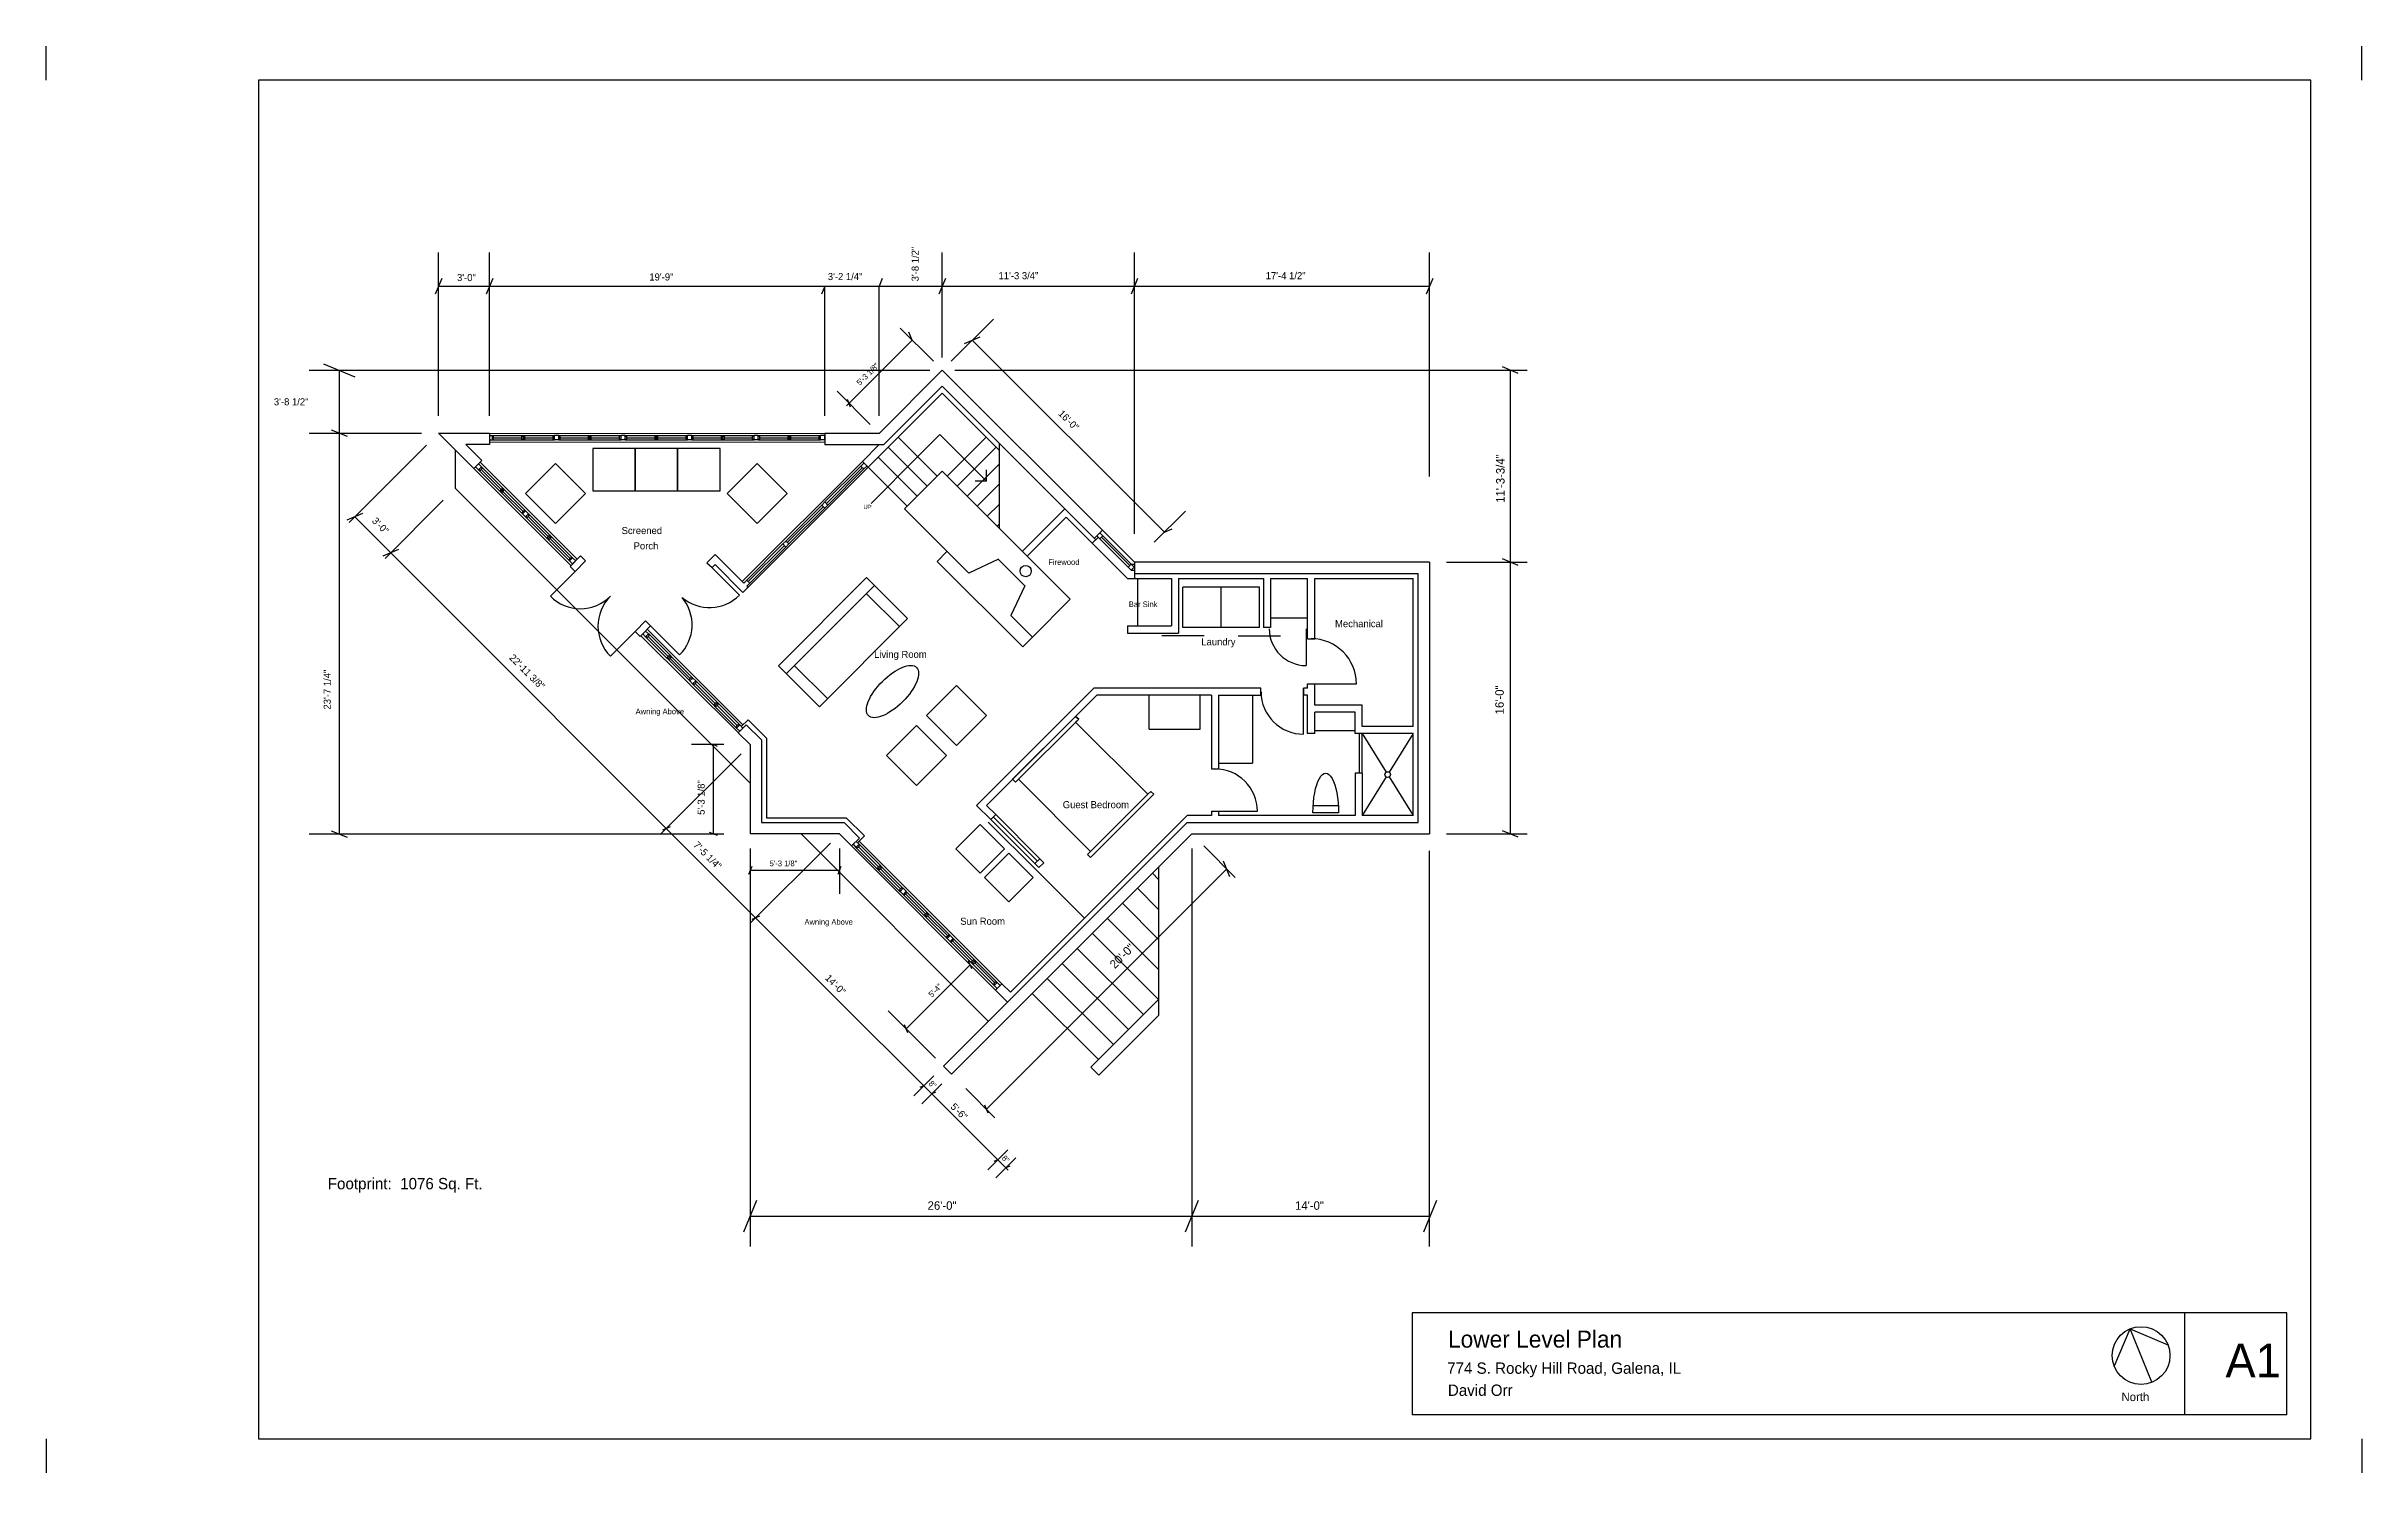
# Model space of a CAD drawing. Header units: inches. Extents: x -9330 to -3694, y -1744 to 4421.
# Drawn here: x -5673 to -4037, y -1744 to -736 of the extents above; entities that cross this region are included whole.
import ezdxf

# ---------------------------------------------------------------- set-up
doc = ezdxf.new("R2010")
doc.units = ezdxf.units.IN
doc.header["$LTSCALE"] = 64
doc.header["$MEASUREMENT"] = 0
doc.linetypes.add('ACAD_ISO02W100', pattern=[15, 12, -3])
doc.layers.get('0').update_dxf_attribs({"color": 253})
for name, color, linetype in [('A-Elev-North', 7, 'Continuous'), ('A-Elev-South', 7, 'Continuous'), ('A-fixtures', 140, 'Continuous'), ('A-furniture', 33, 'Continuous'), ('A-glazing', 252, 'Continuous'), ('A-millwork', 252, 'Continuous'), ('A-soffit', 251, 'ACAD_ISO02W100'), ('A-stairs', 252, 'Continuous'), ('A-text', 254, 'Continuous'), ('A-walls', 7, 'Continuous'), ('border', 7, 'Continuous'), ('construction', 172, 'Continuous'), ('dimensions', 252, 'Continuous')]:
    doc.layers.add(name, color=color, linetype=linetype)

msp = doc.modelspace()

# ---------------------------------------------------------------- linework, layer by layer
for p, q in [((-4089.6, -1631.4), (-4707.4, -1631.4)), ((-4707.4, -1631.4), (-4707.4, -1703.4)), ((-4161.6, -1703.4), (-4161.6, -1631.4)), ((-4089.6, -1703.4), (-4089.6, -1631.4)), ((-4089.6, -1703.4), (-4707.4, -1703.4))]:
    msp.add_line(p, q)
at = {"layer": 'A-Elev-North', "color": 7}
for p, q in [((-5359.5, -1011.5, -0.1), (-5357.5, -1011.5, -0.1)), ((-5310.5, -1011.4, 6050), (-5313.5, -1011.4, 6050)), ((-5263.5, -1011.4, 6050), (-5266.5, -1011.4, 6050)), ((-5216.5, -1011.4, 6050), (-5219.5, -1011.4, 6050)), ((-5169.5, -1011.4, 6050), (-5172.5, -1011.4, 6050)), ((-5122.5, -1011.4, 6050), (-5125.5, -1011.4, 6050)), ((-5359.5, -1014.6, 0), (-5357.5, -1014.6, 0)), ((-5310.5, -1014.5, 6050), (-5313.5, -1014.5, 6050)), ((-5263.5, -1014.5, 6050), (-5266.5, -1014.5, 6050)), ((-5216.5, -1014.5, 6050), (-5219.5, -1014.5, 6050)), ((-5169.5, -1014.5, 6050), (-5172.5, -1014.5, 6050)), ((-5122.5, -1014.5, 6050), (-5125.5, -1014.5, 6050)), ((-5334, -1069, -4122.9), (-5336.1, -1066.8, -4122.9)), ((-5331.8, -1066.8, -4122.9), (-5333.9, -1064.7, -4122.9)), ((-5302.8, -1100.1, -4122.9), (-5300.7, -1102.2, -4122.9)), ((-5302.5, -1103.9, -4122.9), (-5298.9, -1107.5, -4122.9)), ((-5300.7, -1097.9, -4122.9), (-5298.5, -1100, -4122.9)), ((-5295.1, -1096.5, -4122.9), (-5291.5, -1100.1, -4122.9)), ((-5245.6, -1146, -4122.9), (-5249.1, -1142.5, -4122.9)), ((-5253, -1153.4, -4122.9), (-5256.5, -1149.9, -4122.9)), ((-5249.1, -1153.8, -4122.9), (-5251.2, -1151.7, -4122.9)), ((-5247, -1151.7, -8245.8), (-5249.1, -1149.6, -8245.8)), ((-5218, -1184.9, 0), (-5215.9, -1187, 0)), ((-5215.8, -1182.8, 0), (-5213.7, -1184.9, 0)), ((-5067.2, -1335.7, -1448.3), (-5069.3, -1333.6, -1448.3)), ((-5065, -1333.5, 2261.3), (-5067.2, -1331.4, 2261.3)), ((-5036.1, -1366.8, -4122.9), (-5034, -1368.9, -4122.9)), ((-5034, -1364.7, -4122.9), (-5031.9, -1366.8, -4122.9))]:
    msp.add_line(p, q, dxfattribs=at)
at = {"layer": 'A-Elev-South', "color": 7}
for p, q in [((-5033, -1462.7), (-4863.3, -1293)), ((-5038.7, -1457.1), (-5033, -1462.7))]:
    msp.add_line(p, q, dxfattribs=at)
at = {"layer": 'A-Elev-South', "color": 252}
for p, q in [((-4891.1, -1320.8), (-4886.8, -1325.2)), ((-4886.8, -1316.5), (-4886.8, -1421.3)), ((-4901.7, -1331.4), (-4886.8, -1346.4)), ((-4922.9, -1352.6), (-4886.8, -1388.8)), ((-4912.3, -1342), (-4886.8, -1367.6)), ((-4944.1, -1373.9), (-4897.4, -1420.6)), ((-4933.5, -1363.2), (-4886.8, -1410)), ((-4954.8, -1384.5), (-4908, -1431.2)), ((-4976, -1405.7), (-4929.2, -1452.5)), ((-4965.4, -1395.1), (-4918.6, -1441.9))]:
    msp.add_line(p, q, dxfattribs=at)
at = {"layer": 'A-Elev-South', "color": 253}
for p, q in [((-4886.8, -1410), (-4934.5, -1457.8)), ((-4886.8, -1421.3), (-4928.8, -1463.4)), ((-4934.5, -1457.8), (-4928.8, -1463.4))]:
    msp.add_line(p, q, dxfattribs=at)
at = {"layer": 'A-fixtures'}
for p, q in [((-4742.8, -1222), (-4726, -1249.4)), ((-4706.8, -1222), (-4723.7, -1249.4)), ((-4726, -1252.7), (-4742.8, -1280)), ((-4723.7, -1252.7), (-4706.8, -1280)), ((-4777.4, -1273), (-4759.7, -1273)), ((-4759.6, -1278), (-4777.6, -1278))]:
    msp.add_line(p, q, dxfattribs=at)
msp.add_circle((-4724.8, -1251), 2, dxfattribs=at)
at = {"layer": 'A-fixtures', "extrusion": (0, 0, -1)}
msp.add_ellipse((-4768.6, -1278), major_axis=(0, -28), ratio=0.321429, start_param=1.570796, end_param=4.712389, dxfattribs=at)
at = {"layer": 'A-furniture'}
for p, q in [((-5149.6, -1179.7, 1049.9), (-5087.3, -1117.5, 1049.9)), ((-5069.7, -1146.5), (-5093, -1123.2)), ((-4901.5, -1112.5), (-4901.5, -1146)), ((-5120.6, -1197.4, 1049.9), (-5143.9, -1174.1, 1049.9)), ((-4893.4, -1219), (-4893.4, -1195)), ((-4857.4, -1219), (-4857.4, -1195)), ((-4893.4, -1219), (-4857.4, -1219))]:
    msp.add_line(p, q, dxfattribs=at)
for points, elevation in [([(-5286.5, -1020.5), (-5286.5, -1050.5), (-5256.5, -1050.5), (-5256.5, -1020.5), (-5286.5, -1020.5)], -164), ([(-5256.5, -1020.5), (-5256.5, -1050.5), (-5226.5, -1050.5), (-5226.5, -1020.5), (-5256.5, -1020.5)], -164), ([(-5226.5, -1020.5), (-5226.5, -1050.5), (-5196.5, -1050.5), (-5196.5, -1020.5), (-5226.5, -1020.5)], -164), ([(-5312.8, -1031.2), (-5291.6, -1052.4), (-5312.8, -1073.7), (-5334, -1052.4), (-5312.8, -1031.2)], 0), ([(-5170.2, -1031.2), (-5191.4, -1052.4), (-5170.2, -1073.7), (-5149, -1052.4), (-5170.2, -1031.2)], 0), ([(-5064, -1140.8), (-5126.2, -1203.1), (-5155.2, -1174.1), (-5093, -1111.8), (-5064, -1140.8)], 1049.9), ([(-4945.3, -1209.9), (-4989.8, -1254.4), (-4987.7, -1256.5), (-4943.1, -1212), (-4945.3, -1209.9), (-4943.1, -1212), (-4945.3, -1214.1), (-4894.3, -1265), (-4892.2, -1262.9), (-4892.2, -1262.9), (-4890.1, -1265), (-4934.7, -1309.6), (-4936.8, -1307.5), (-4934.7, -1305.3), (-4894.3, -1265), (-4934.7, -1305.3), (-4985.6, -1254.4)], 0)]:
    msp.add_lwpolyline(points, dxfattribs=dict(at, elevation=elevation))
for points in [[(-5050.7, -1209.3), (-5029.5, -1188), (-5008.3, -1209.3), (-5029.5, -1230.5), (-5050.7, -1209.3)], [(-5057.8, -1216.4), (-5079, -1237.6), (-5057.8, -1258.8), (-5036.6, -1237.6), (-5057.8, -1216.4)], [(-4995.5, -1303.5), (-5012.7, -1320.6), (-5029.9, -1303.5), (-5012.7, -1286.3), (-4995.5, -1303.5)], [(-4975.3, -1323.7), (-4992.4, -1340.9), (-5009.6, -1323.7), (-4992.4, -1306.5), (-4975.3, -1323.7)]]:
    msp.add_lwpolyline(points, dxfattribs=at)
msp.add_ellipse((-5074.7, -1192.4), major_axis=(-17, -17), ratio=0.422073, dxfattribs=at)
at = {"layer": 'A-glazing', "color": 7}
for p, q in [((-5359.5, -1009.7, 0), (-5359.5, -1017.7, 0)), ((-5357.5, -1011.5, -0.1), (-5357.5, -1014.6, -0.1)), ((-5313.5, -1014.5, 6050), (-5313.5, -1011.4, 6050)), ((-5310.5, -1014.5, 6050), (-5310.5, -1011.4, 6050)), ((-5266.5, -1014.5, 6050), (-5266.5, -1011.4, 6050)), ((-5263.5, -1014.5, 6050), (-5263.5, -1011.4, 6050)), ((-5219.5, -1014.5, 6050), (-5219.5, -1011.4, 6050)), ((-5216.5, -1014.5, 6050), (-5216.5, -1011.4, 6050)), ((-5172.5, -1014.5, 6050), (-5172.5, -1011.4, 6050)), ((-5169.5, -1014.5, 6050), (-5169.5, -1011.4, 6050)), ((-5125.5, -1014.5, 6050), (-5125.5, -1011.4, 6050)), ((-5084.2, -1009.9), (-5122.5, -1009.9, 6050)), ((-5122.5, -1009.9, 6050), (-5122.5, -1018.1, 6050)), ((-5122.5, -1014.5, 6050), (-5122.5, -1011.4, 6050)), ((-5370.5, -1034.8, 3081.7), (-5364.8, -1029.1, 3081.7)), ((-5081.1, -1018.1, 0), (-5122.5, -1018.1, 6050)), ((-5336.1, -1066.8, -4122.9), (-5333.9, -1064.7, -4122.9)), ((-5334, -1069, -4122.9), (-5331.8, -1066.8, -4122.9)), ((-5218, -1184.9, 0), (-5215.8, -1182.8, 0)), ((-5215.9, -1187, 0), (-5213.7, -1184.9, 0)), ((-5183.8, -1221.5, 0), (-5178.2, -1215.8, 0)), ((-5175.3, -1229.9, 0), (-5183.8, -1221.5, 0)), ((-5181.6, -1217.1, -1101.2), (-5176.7, -1212.3, -1101.2)), ((-5167.3, -1226.6, 0), (-5178.2, -1215.8, 0)), ((-5163.8, -1225.2, 0), (-5176.7, -1212.3, 0)), ((-5108.9, -1285, 0), (-5098.1, -1295.9, 0)), ((-5107.4, -1281.5, 0), (-5094.5, -1294.4, 0)), ((-5112.2, -1293, 0), (-5103.7, -1301.5, 0)), ((-5103.7, -1301.5, 0), (-5098.1, -1295.9, 0)), ((-5100.5, -1302.5, -1592.9), (-5098.3, -1300.3, -1592.9)), ((-5099.4, -1299.3, -1101.2), (-5094.5, -1294.4, -1101.2)), ((-5069.3, -1333.6, -5000.1), (-5067.2, -1331.4, -5000.1)), ((-5067.2, -1335.7, -5000.1), (-5065, -1333.5, -5000.1)), ((-5002.9, -1400, 0), (-5000.7, -1397.9, 0)), ((-5002.9, -1400, 0), (-5000.7, -1402.2, 0)), ((-5001.9, -1403.3, 0), (-4997.4, -1398.9, 0)), ((-5000.7, -1397.9, 0), (-4998.6, -1400, 0))]:
    msp.add_line(p, q, dxfattribs=at)
at = {"layer": 'A-glazing'}
for p, q in [((-5359.5, -1009.7, 0), (-5122.5, -1009.9, 6050)), ((-5357.5, -1011.5, -0.1), (-5313.5, -1011.4, 6050)), ((-5356.5, -1013, 1592.9), (-5336.5, -1013, 1592.9)), ((-5334.5, -1013, 1592.9), (-5314.5, -1013, 1592.9)), ((-5310.5, -1011.4, 6050), (-5266.5, -1011.4, 12100.1)), ((-5309.5, -1013, 1592.9), (-5289.5, -1013, 1592.9)), ((-5287.5, -1013, 1592.9), (-5267.5, -1013, 1592.9)), ((-5263.5, -1011.4, 6050), (-5219.5, -1011.4, 12100.1)), ((-5262.5, -1013, 1592.9), (-5242.5, -1013, 1592.9)), ((-5240.5, -1013, 1592.9), (-5220.5, -1013, 1592.9)), ((-5216.5, -1011.5, -0.1), (-5172.5, -1011.4, 6050)), ((-5215.5, -1013, 1592.9), (-5195.5, -1013, 1592.9)), ((-5193.5, -1013, 1592.9), (-5173.5, -1013, 1592.9)), ((-5169.5, -1011.4, 6050), (-5125.5, -1011.4, 12100)), ((-5168.5, -1013, 1592.9), (-5148.5, -1013, 1592.9)), ((-5146.5, -1013, 1592.9), (-5126.5, -1013, 1592.9)), ((-5297.4, -1098.9, 0), (-5366, -1030.3, 0)), ((-5359.5, -1016, 0), (-5122.5, -1016.2, 6050)), ((-5357.5, -1014.6, 0), (-5313.5, -1014.5, 6050)), ((-5310.5, -1014.5, 6050), (-5266.5, -1014.5, 12100)), ((-5263.5, -1014.5, 6050), (-5219.5, -1014.5, 12100)), ((-5216.5, -1014.5, 6050), (-5172.5, -1014.5, 12100)), ((-5180.9, -1114.5, 0), (-5096, -1029.7, 0)), ((-5169.5, -1014.5, 6050), (-5125.5, -1014.5, 12100)), ((-5301.9, -1103.4, 0), (-5370.5, -1034.8, 0)), ((-5333.9, -1064.7, -4122.9), (-5367.2, -1031.4, 2046.5)), ((-5336.1, -1066.8, -4122.9), (-5367.2, -1035.7, 1652.6)), ((-5365.4, -1035.4, -8580), (-5351.3, -1049.5, -8580)), ((-5297.4, -1098.9, 0), (-5357.1, -1039.2, 0)), ((-5122.5, -1058.4, 0), (-5097, -1033, 0)), ((-5121.4, -1059.5, 0), (-5095.9, -1034, 0)), ((-5120.3, -1060.6, 0), (-5094.9, -1035.1, 0)), ((-5349.9, -1050.9, -8580), (-5335.7, -1065.1, -8580)), ((-5150, -1086, 7315.1), (-5124.6, -1060.6, 7315.1)), ((-5149, -1087.1, 7315.1), (-5123.5, -1061.6, 7315.1)), ((-5147.9, -1088.1, 1265.1), (-5122.5, -1062.7, 1265.1)), ((-5302.8, -1100.1, 0), (-5334, -1069, -4122.9)), ((-5332.2, -1068.6, -4457.1), (-5318, -1082.7, -4457.1)), ((-5300.7, -1097.9, 0), (-5331.8, -1066.8, -4122.9)), ((-4926.4, -1078.4), (-4903.8, -1101)), ((-5316.6, -1084.1, -4457.1), (-5302.5, -1098.3, -4457.1)), ((-5177.6, -1113.6, 8580.3), (-5152.2, -1088.1, 8580.3)), ((-5176.6, -1114.6, 8580.3), (-5151.1, -1089.2, 8580.3)), ((-5175.5, -1115.7, 8580.3), (-5150.1, -1090.3, 8580.3)), ((-4928.2, -1080.2), (-4903.9, -1104.4)), ((-4928.2, -1084.4), (-4926.1, -1082.3)), ((-4927.1, -1083.3), (-4907.1, -1103.4)), ((-4908.2, -1104.4), (-4906, -1102.3)), ((-4906.1, -1106.6), (-4903.8, -1104.3)), ((-4906.1, -1106.6), (-4903.8, -1106.6)), ((-4906, -1102.3), (-4903.8, -1102.3)), ((-4908.6, -1112.5), (-4903.8, -1112.5)), ((-5252.4, -1152.9, 0), (-5183.8, -1221.4, 0)), ((-5249.1, -1153.8, 0), (-5218, -1184.9, 0)), ((-5248, -1148.4, 0), (-5180.4, -1215.9, 0)), ((-5247.3, -1153.4, -4457.1), (-5233.2, -1167.6, -4457.1)), ((-5246.9, -1151.6, 0), (-5215.8, -1182.8, 0)), ((-5231.8, -1169, -4457.1), (-5217.6, -1183.2, -4457.1)), ((-5215.9, -1187, 0), (-5184.8, -1218.2, 0)), ((-5214.1, -1186.7, 0), (-5200, -1200.8, 0)), ((-5214.1, -1186.7, 0), (-5200, -1200.8, 0)), ((-5213.7, -1184.9, 0), (-5182.6, -1216, 0)), ((-5198.5, -1202.3, 0), (-5184.4, -1216.4, 0)), ((-4974.1, -1314, 0), (-5005.2, -1282.9, 4316.1)), ((-4972.3, -1312.2, -4316), (-5003.4, -1281.1, 0)), ((-4970.6, -1310.5, -4316), (-5001.7, -1279.3, 0)), ((-5001.9, -1403.3, 0), (-5103.7, -1301.5, 0)), ((-5100.5, -1302.5, -1592.9), (-5069.4, -1333.6, -1592.9)), ((-5098.7, -1302.1, -1593), (-5084.6, -1316.2, -1593)), ((-5098.3, -1300.3, -1593), (-5067.2, -1331.5, -1593)), ((-4997.5, -1398.9, 0), (-5098.2, -1298.1, 0)), ((-5083.1, -1317.6, 1265.1), (-5069, -1331.8, 1265.1)), ((-5067.2, -1335.7, -5000.1), (-5036.1, -1366.8, -5000.1)), ((-5065.4, -1335.3, -5000.2), (-5051.3, -1349.5, -5000.2)), ((-5065.1, -1333.6, -5000.1), (-5034, -1364.7, -5000.1)), ((-5049.9, -1350.9, -2142.1), (-5035.7, -1365, -2142.1)), ((-5034, -1369, -5000.1), (-5002.9, -1400.1, -5000.1)), ((-5032.2, -1368.6, -5000.2), (-5018.1, -1382.7, -5000.2)), ((-5031.9, -1366.8, -5000.1), (-5000.8, -1398, -5000.1)), ((-5016.6, -1384.1, -2142.1), (-5002.5, -1398.3, -2142.1))]:
    msp.add_line(p, q, dxfattribs=at)
at = {"layer": 'A-glazing', "color": 254}
for p, q in [((-5356.5, -1014, -1429.1), (-5356.5, -1012, -1429.1)), ((-5336.5, -1014, -1265.2), (-5336.5, -1012, -1265.2)), ((-5335.5, -1014, -1429.1), (-5335.5, -1012, -1429.1)), ((-5334.5, -1014, -1593), (-5334.5, -1012, -1593)), ((-5314.5, -1014, -1265.2), (-5314.5, -1012, -1265.2)), ((-5309.5, -1014, -1429.1), (-5309.5, -1012, -1429.1)), ((-5289.5, -1014, -1265.2), (-5289.5, -1012, -1265.2)), ((-5288.5, -1014, -1429.1), (-5288.5, -1012, -1429.1)), ((-5287.5, -1014, -1593), (-5287.5, -1012, -1593)), ((-5267.5, -1014, -1265.2), (-5267.5, -1012, -1265.2)), ((-5262.5, -1014, -1429.1), (-5262.5, -1012, -1429.1)), ((-5242.5, -1014, -1265.2), (-5242.5, -1012, -1265.2)), ((-5241.5, -1014, -1429.1), (-5241.5, -1012, -1429.1)), ((-5240.5, -1014, -1593), (-5240.5, -1012, -1593)), ((-5220.5, -1014, -1265.2), (-5220.5, -1012, -1265.2)), ((-5215.5, -1014, -1429.1), (-5215.5, -1012, -1429.1)), ((-5195.5, -1014, -1265.2), (-5195.5, -1012, -1265.2)), ((-5194.5, -1014, -1429.1), (-5194.5, -1012, -1429.1)), ((-5193.5, -1014, -1593), (-5193.5, -1012, -1593)), ((-5173.5, -1014, -1265.2), (-5173.5, -1012, -1265.2)), ((-5168.5, -1014, -1429.1), (-5168.5, -1012, -1429.1)), ((-5148.5, -1014, -1265.2), (-5148.5, -1012, -1265.2)), ((-5147.5, -1014, -1429.1), (-5147.5, -1012, -1429.1)), ((-5146.5, -1014, -1593), (-5146.5, -1012, -1593)), ((-5126.5, -1014, -1265.2), (-5126.5, -1012, -1265.2)), ((-5367.2, -1035.7, 1652.6), (-5365.1, -1033.6, 1652.6)), ((-5366.1, -1036.1, -11602), (-5364.7, -1034.7, -11602)), ((-5097, -1033, -1429), (-5094.9, -1035.1, -1429)), ((-5352, -1050.2, -11438), (-5350.6, -1048.8, -11438)), ((-5351.3, -1050.9, -11602), (-5349.9, -1049.5, -11602)), ((-5350.6, -1051.6, -11765.9), (-5349.2, -1050.2, -11765.9)), ((-5124.6, -1060.6, 1429), (-5122.5, -1062.7, 1429)), ((-5122.5, -1058.4, 0), (-5120.3, -1060.6, 0)), ((-5336.4, -1065.8, -11438), (-5335, -1064.4, -11438)), ((-5332.9, -1069.3, -7479.1), (-5331.5, -1067.9, -7479.1)), ((-5318.7, -1083.4, -7315.2), (-5317.3, -1082, -7315.2)), ((-5318, -1084.2, -7479.1), (-5316.6, -1082.7, -7479.1)), ((-5317.3, -1084.9, -7643), (-5315.9, -1083.4, -7643)), ((-5152.2, -1088.1, 8744.2), (-5150.1, -1090.3, 8744.2)), ((-5150, -1086, 7315.1), (-5147.9, -1088.1, 7315.1)), ((-5303.2, -1099, -7315.2), (-5301.8, -1097.6, -7315.2)), ((-5302.8, -1100.1, -4122.9), (-5300.7, -1097.9, -4122.9)), ((-5300.7, -1102.2, -4122.9), (-5295.1, -1096.5, -4122.9)), ((-5177.6, -1113.6, 8580.3), (-5175.5, -1115.7, 8580.3)), ((-5251.2, -1151.7, -4122.9), (-5245.6, -1146, -4122.9)), ((-5249.1, -1153.8, -4122.9), (-5247, -1151.7, -4122.9)), ((-5248, -1154.2, -7479.1), (-5246.6, -1152.7, -7479.1)), ((-5233.9, -1168.3, -7315.2), (-5232.5, -1166.9, -7315.2)), ((-5233.2, -1169, -7479.1), (-5231.8, -1167.6, -7479.1)), ((-5232.5, -1169.7, -7643), (-5231.1, -1168.3, -7643)), ((-5218.3, -1183.9, -7315.2), (-5216.9, -1182.4, -7315.2)), ((-5214.8, -1187.4, -3022), (-5213.4, -1186, -3022)), ((-5214.8, -1187.4, -3022), (-5213.4, -1186, -3022)), ((-5200.7, -1201.6, -2858.1), (-5199.3, -1200.1, -2858.1)), ((-5200.7, -1201.5, -2858.1), (-5199.3, -1200.1, -2858.1)), ((-5200, -1202.2, -3022), (-5198.6, -1200.8, -3022)), ((-5200, -1202.3, -3022), (-5198.6, -1200.9, -3022)), ((-5199.3, -1203, -3185.9), (-5197.9, -1201.5, -3185.9)), ((-5199.3, -1203, -3185.9), (-5197.9, -1201.6, -3185.9)), ((-5185.1, -1217.1, -2858.1), (-5183.7, -1215.7, -2858.1)), ((-5185.1, -1217.1, -2858.1), (-5183.7, -1215.7, -2858.1)), ((-5184.8, -1218.2, -1429), (-5182.6, -1216, -1429)), ((-5099.4, -1302.8, -4614.9), (-5098, -1301.4, -4614.9)), ((-5085.3, -1317, -1593), (-5083.8, -1315.5, -1593)), ((-5084.6, -1317.7, -1756.9), (-5083.1, -1316.2, -1756.9)), ((-5083.8, -1318.4, -1920.8), (-5082.4, -1317, -1920.8)), ((-5069.7, -1332.5, 1265.1), (-5068.3, -1331.1, 1265.1)), ((-5066.2, -1336.1, -8022.1), (-5064.8, -1334.6, -8022.1)), ((-5052, -1350.2, -5000.2), (-5050.6, -1348.8, -5000.2)), ((-5051.3, -1350.9, -5164.1), (-5049.9, -1349.5, -5164.1)), ((-5050.6, -1351.6, -5328), (-5049.2, -1350.2, -5328)), ((-5036.5, -1365.7, -2142.1), (-5035, -1364.3, -2142.1)), ((-5036.1, -1366.8, -4122.9), (-5034, -1364.7, -4122.9)), ((-5034, -1368.9, -4122.9), (-5031.9, -1366.8, -4122.9)), ((-5032.9, -1369.3, -8022.1), (-5031.5, -1367.9, -8022.1)), ((-5018.8, -1383.4, -5000.2), (-5017.4, -1382, -5000.2)), ((-5018.1, -1384.1, -5164.1), (-5016.7, -1382.7, -5164.1)), ((-5017.4, -1384.9, -5328), (-5015.9, -1383.4, -5328)), ((-5003.2, -1399, -2142.1), (-5001.8, -1397.6, -2142.1))]:
    msp.add_line(p, q, dxfattribs=at)
at = {"layer": 'A-glazing', "color": 253}
for p, q in [((-4933.5, -1087.6), (-4908.6, -1112.5)), ((-4930.3, -1082.3), (-4906.1, -1106.6))]:
    msp.add_line(p, q, dxfattribs=at)
at = {"layer": 'A-millwork'}
for p, q in [((-4869.5, -1147), (-4869.5, -1118.5)), ((-4842.5, -1118.5), (-4869.5, -1118.5)), ((-4842.5, -1147), (-4842.5, -1118.5)), ((-4815.5, -1118.5), (-4842.5, -1118.5)), ((-4815.5, -1147), (-4815.5, -1118.5)), ((-4781.4, -1140.5), (-4807.5, -1140.5)), ((-4854.5, -1153), (-4884.5, -1153)), ((-4842.5, -1147), (-4869.5, -1147)), ((-4815.5, -1147), (-4842.5, -1147)), ((-4830.5, -1153), (-4800.5, -1153)), ((-4820.4, -1195), (-4820.4, -1243)), ((-4776.4, -1220), (-4747.8, -1220)), ((-4744.8, -1250), (-4744.8, -1222)), ((-4742.8, -1250), (-4742.8, -1222)), ((-4844.4, -1243), (-4820.4, -1243))]:
    msp.add_line(p, q, dxfattribs=at)
at = {"layer": 'A-soffit'}
for p, q in [((-5383.6, -1021.6), (-5383.6, -1048.7)), ((-5175.3, -1257), (-5383.6, -1048.7)), ((-5139.3, -1293), (-5007, -1425.4)), ((-4939.1, -1352.5, 0), (-4973, -1318.6, 0))]:
    msp.add_line(p, q, dxfattribs=at)
at = {"layer": 'A-stairs'}
for p, q in [((-5070.7, -1012.6), (-5043.1, -1040.2)), ((-5056.6, -1026.1), (-5041.2, -1010.7)), ((-5041.2, -1010.7), (-5008.3, -1043.6)), ((-5008.4, -1012.6), (-5036, -1040.2)), ((-5089.8, -1059.4), (-5056.6, -1026.1)), ((-5084.8, -1026.8), (-5057.2, -1054.4)), ((-5077.7, -1019.7), (-5050.2, -1047.3)), ((-5001.4, -1019.7), (-5029, -1047.3)), ((-4999.3, -1016.8), (-4999.3, -1076.9)), ((-5091.9, -1033.9), (-5176.7, -1118.7)), ((-5091.9, -1033.9), (-5064.3, -1061.4)), ((-4999.3, -1031.8), (-5021.9, -1054.4)), ((-5008.3, -1043.6), (-5016.3, -1043.6)), ((-4999.3, -1045.9), (-5014.8, -1061.4)), ((-5008.3, -1043.6), (-5008.3, -1035.6)), ((-4999.3, -1060.1), (-5007.7, -1068.5)), ((-4999.3, -1074.2), (-5000.7, -1075.6)), ((-5036.2, -1093.4), (-5043.1, -1100.4)), ((-5043.1, -1100.4), (-4982.7, -1160.8)), ((-4975.7, -1153.9), (-4982.7, -1160.8))]:
    msp.add_line(p, q, dxfattribs=at)
at = {"layer": 'A-walls'}
for p, q in [((-5039.6, -981.5), (-5091.9, -1033.9)), ((-5039.6, -965.3), (-5084.2, -1009.9)), ((-5039.6, -976.6), (-5081.1, -1018.1)), ((-5039.6, -965.3), (-4926.4, -1078.4)), ((-5039.6, -976.6), (-4931, -1085.1)), ((-5039.6, -981.5), (-4999.3, -1021.8)), ((-5395.5, -1009.7), (-5370.5, -1034.8)), ((-5395.5, -1009.7), (-5359.5, -1009.7, 0)), ((-5357.5, -1012, -0.1), (-5356.5, -1012, -164)), ((-5357.5, -1014, -0.1), (-5356.5, -1014, -164)), ((-5336.5, -1012, -0.1), (-5335.5, -1012, -164)), ((-5336.5, -1014, -0.1), (-5335.5, -1014, -164)), ((-5335.5, -1012, -164), (-5334.5, -1012, -327.9)), ((-5335.5, -1014, -164), (-5334.5, -1014, -327.9)), ((-5313.5, -1012, 163.9), (-5314.5, -1012, -0.1)), ((-5313.5, -1014, 163.9), (-5314.5, -1014, -0.1)), ((-5310.5, -1012, -0.1), (-5309.5, -1012, -164)), ((-5310.5, -1014, -0.1), (-5309.5, -1014, -164)), ((-5289.5, -1012, -0.1), (-5288.5, -1012, -164)), ((-5289.5, -1014, -0.1), (-5288.5, -1014, -164)), ((-5288.5, -1012, -164), (-5287.5, -1012, -327.9)), ((-5288.5, -1014, -164), (-5287.5, -1014, -327.9)), ((-5266.5, -1012, 163.9), (-5267.5, -1012, -0.1)), ((-5266.5, -1014, 163.9), (-5267.5, -1014, -0.1)), ((-5263.5, -1012, -0.1), (-5262.5, -1012, -164)), ((-5263.5, -1014, -0.1), (-5262.5, -1014, -164)), ((-5242.5, -1012, -0.1), (-5241.5, -1012, -164)), ((-5242.5, -1014, -0.1), (-5241.5, -1014, -164)), ((-5241.5, -1012, -164), (-5240.5, -1012, -327.9)), ((-5241.5, -1014, -164), (-5240.5, -1014, -327.9)), ((-5219.5, -1012, 163.9), (-5220.5, -1012, -0.1)), ((-5219.5, -1014, 163.9), (-5220.5, -1014, -0.1)), ((-5216.5, -1012, -0.1), (-5215.5, -1012, -164)), ((-5216.5, -1014, -0.1), (-5215.5, -1014, -164)), ((-5195.5, -1012, -0.1), (-5194.5, -1012, -164)), ((-5195.5, -1014, -0.1), (-5194.5, -1014, -164)), ((-5194.5, -1012, -164), (-5193.5, -1012, -327.9)), ((-5194.5, -1014, -164), (-5193.5, -1014, -327.9)), ((-5172.5, -1012, 163.9), (-5173.5, -1012, -0.1)), ((-5172.5, -1014, 163.9), (-5173.5, -1014, -0.1)), ((-5169.5, -1012, -0.1), (-5168.5, -1012, -164)), ((-5169.5, -1014, -0.1), (-5168.5, -1014, -164)), ((-5148.5, -1012, -0.1), (-5147.5, -1012, -164)), ((-5148.5, -1014, -0.1), (-5147.5, -1014, -164)), ((-5147.5, -1012, -164), (-5146.5, -1012, -327.9)), ((-5147.5, -1014, -164), (-5146.5, -1014, -327.9)), ((-5125.5, -1012, 163.9), (-5126.5, -1012, -0.1)), ((-5125.5, -1014, 163.9), (-5126.5, -1014, -0.1)), ((-5364.8, -1029.1, 0), (-5376.2, -1017.7, 0)), ((-5359.5, -1017.7, 0), (-5376.2, -1017.7, 0)), ((-5084.4, -1018.1, 0), (-5096, -1029.7, 0)), ((-5096, -1029.7, 0), (-5091.9, -1033.9, 0)), ((-5369.3, -1033.6, 1652.6), (-5367.2, -1035.7, 7538.8)), ((-5367.2, -1031.5, 1980.5), (-5365.1, -1033.6, 1488.7)), ((-5366.8, -1035.4, -10172.9), (-5366.1, -1036.1, -10336.9)), ((-5365.4, -1034, -10172.9), (-5364.7, -1034.7, -10336.9)), ((-5094.9, -1030.9, -1429), (-5097, -1033, 4457.1)), ((-5092.8, -1033, -1101.2), (-5094.9, -1035.1, -1593)), ((-5039.6, -1036.7), (-5066.1, -1063.3)), ((-5039.6, -1036.7), (-4949.1, -1127.2)), ((-5352, -1050.2, -10172.9), (-5351.3, -1050.9, -10336.9)), ((-5351.3, -1050.9, -10336.9), (-5350.6, -1051.6, -10500.8)), ((-5350.6, -1048.8, -10172.9), (-5349.9, -1049.5, -10336.9)), ((-5349.9, -1049.5, -10336.9), (-5349.2, -1050.2, -10500.8)), ((-5122.5, -1058.4, 1429), (-5124.6, -1060.6, 7315.1)), ((-5120.3, -1060.6, 1756.8), (-5122.5, -1062.7, 1265.1)), ((-5020.8, -1108.6), (-5066.1, -1063.3)), ((-4952.9, -1063.2), (-4983, -1093.3)), ((-5335.7, -1066.5, -10009), (-5336.4, -1065.8, -10172.9)), ((-5334.3, -1065.1, -10009), (-5335, -1064.4, -10172.9)), ((-5333.6, -1068.6, -6050.1), (-5332.9, -1069.3, -6214)), ((-5332.2, -1067.2, -6050.1), (-5331.5, -1067.9, -6214)), ((-4951.9, -1069.2), (-4979.5, -1096.8)), ((-4951.9, -1069.2), (-4933.5, -1087.6)), ((-4926.4, -1078.4), (-4932.1, -1084.1)), ((-5318.7, -1083.4, -6050.1), (-5318, -1084.2, -6214)), ((-5318, -1084.2, -6214), (-5317.3, -1084.9, -6377.9)), ((-5317.3, -1082, -6050.1), (-5316.6, -1082.7, -6214)), ((-5316.6, -1082.7, -6214), (-5315.9, -1083.4, -6377.9)), ((-5205.8, -1101.3, 0), (-5200, -1095.5, 0)), ((-5200, -1095.5, 15895.4), (-5179.8, -1115.7, 15895.4)), ((-5150, -1086, 8744.2), (-5152.2, -1088.1, 14630.3)), ((-5147.9, -1088.1, 9072), (-5150.1, -1090.3, 8580.3)), ((-4929.3, -1083.4), (-4933.5, -1087.6)), ((-5295.2, -1103.8, 0), (-5316.4, -1125, 0)), ((-5302.5, -1099.7, -5886.2), (-5303.2, -1099, -6050.1)), ((-5302.5, -1103.9, -4122.9), (-5298.9, -1100.4, -4122.9)), ((-5301.1, -1098.3, -5886.2), (-5301.8, -1097.6, -6050.1)), ((-5298.9, -1107.5, -4122.9), (-5291.5, -1100.1, -4122.9)), ((-5205.8, -1101.3, 0), (-5202.2, -1104.8, 0)), ((-5204, -1103, -4122.9), (-5182.8, -1124.2, -4122.9)), ((-5202.2, -1104.8, 0.1), (-5200.1, -1102.7, 0.1)), ((-5200.1, -1102.7, 0.1), (-5180.4, -1122.4, 0.1)), ((-4999.9, -1098.9), (-5020.8, -1108.6)), ((-4981.2, -1117.7), (-5000, -1098.9)), ((-4695.3, -1101), (-4903.8, -1101)), ((-4903.8, -1101), (-4903.8, -1112.5)), ((-4903.8, -1109), (-4703.3, -1109)), ((-4703.3, -1285), (-4703.3, -1109)), ((-4695.3, -1101), (-4695.3, -1293)), ((-5180.4, -1122.4), (-5176.7, -1118.7)), ((-5177.6, -1113.6, 10009.3), (-5179.8, -1115.7, 15895.4)), ((-5175.5, -1115.7, 10337.1), (-5177.6, -1117.8, 9845.4)), ((-5177.6, -1117.8, 15895.4), (-5176.7, -1118.7, 15895.4)), ((-4981.2, -1117.7), (-4991, -1138.6)), ((-4949.1, -1127.2), (-4975.7, -1153.9)), ((-4903.8, -1112.5), (-4877.5, -1112.5)), ((-4877.5, -1112.5), (-4877.5, -1146)), ((-4872.5, -1112.5), (-4872.5, -1151)), ((-4872.5, -1112.5), (-4812.5, -1112.5)), ((-4812.5, -1112.5), (-4812.5, -1147)), ((-4807.5, -1112.5), (-4807.5, -1147)), ((-4807.5, -1112.5), (-4781.4, -1112.5)), ((-4781.4, -1155), (-4781.4, -1112.5)), ((-4776.4, -1112.5), (-4706.8, -1112.5)), ((-4776.4, -1155), (-4776.4, -1112.5)), ((-4706.8, -1217), (-4706.8, -1112.5)), ((-5256.5, -1149.9, -4122.9), (-5249.1, -1142.5, -4122.9)), ((-5247.3, -1144.3, -4122.9), (-5225.1, -1166.5, -4122.9)), ((-4991, -1138.6), (-4975.7, -1153.9)), ((-5252.8, -1146.2, -4122.9), (-5274, -1167.4, -4122.9)), ((-5253, -1153.4, -4122.9), (-5249.4, -1149.9, -4122.9)), ((-5248.7, -1153.5, -6050.1), (-5248, -1154.2, -6214)), ((-5247.3, -1152, -6050.1), (-5246.6, -1152.7, -6214)), ((-4908.6, -1146), (-4908.6, -1151)), ((-4908.6, -1146), (-4877.5, -1146)), ((-4908.6, -1151), (-4872.5, -1151)), ((-4807.5, -1147), (-4812.5, -1147)), ((-4782.5, -1148), (-4782.5, -1174)), ((-4781.4, -1155), (-4776.4, -1155)), ((-5233.9, -1168.3, -6050.1), (-5233.2, -1169, -6214)), ((-5233.2, -1169, -6214), (-5232.5, -1169.7, -6377.9)), ((-5232.5, -1166.9, -6050.1), (-5231.8, -1167.6, -6214)), ((-5231.8, -1167.6, -6214), (-5231.1, -1168.3, -6377.9)), ((-5217.6, -1184.6, -5886.1), (-5218.3, -1183.9, -6050.1)), ((-5216.2, -1183.2, -5886.1), (-5216.9, -1182.4, -6050.1)), ((-5215.5, -1186.7, -1593), (-5214.8, -1187.4, -1756.9)), ((-5215.5, -1186.7, -1593), (-5214.8, -1187.4, -1756.9)), ((-5214.1, -1185.3, -1593), (-5213.4, -1186, -1756.9)), ((-5214.1, -1185.3, -1593), (-5213.4, -1186, -1756.9)), ((-5015.3, -1272.8, 0), (-4932.5, -1190, 0)), ((-4814.4, -1190), (-4932.5, -1190)), ((-4814.4, -1195), (-4814.4, -1190)), ((-4781.4, -1190), (-4784.4, -1190)), ((-4784.3, -1222.5), (-4784.4, -1190)), ((-4784.4, -1190), (-4784.4, -1195)), ((-4781.4, -1190), (-4781.4, -1187)), ((-4781.4, -1187), (-4776.4, -1187)), ((-4778.9, -1187), (-4746.9, -1187)), ((-4776.4, -1202), (-4776.4, -1187)), ((-5200.7, -1201.5, -1593), (-5200, -1202.2, -1756.9)), ((-5200.7, -1201.6, -1593), (-5200, -1202.3, -1756.9)), ((-5200, -1202.2, -1756.9), (-5199.3, -1203, -1920.8)), ((-5200, -1202.3, -1756.9), (-5199.3, -1203, -1920.8)), ((-5199.3, -1200.1, -1593), (-5198.6, -1200.9, -1756.9)), ((-5199.3, -1200.1, -1593), (-5198.6, -1200.8, -1756.9)), ((-5198.6, -1200.8, -1756.9), (-5197.9, -1201.5, -1920.8)), ((-5198.6, -1200.9, -1756.9), (-5197.9, -1201.6, -1920.8)), ((-5008.2, -1272.8, 0), (-4930.4, -1195, 0)), ((-4849.4, -1195), (-4930.4, -1195)), ((-4849.4, -1195), (-4849.4, -1247)), ((-4844.4, -1195), (-4844.4, -1247)), ((-4844.4, -1195), (-4814.2, -1195)), ((-4781.4, -1195), (-4784.4, -1195)), ((-4781.4, -1222), (-4781.4, -1195)), ((-4742.8, -1202), (-4776.4, -1202)), ((-4776.4, -1222), (-4776.4, -1207)), ((-4747.8, -1207), (-4776.4, -1207)), ((-4747.8, -1222), (-4747.8, -1207)), ((-4742.8, -1217), (-4742.8, -1202)), ((-5184.4, -1217.8, -1429), (-5185.1, -1217.1, -1593)), ((-5184.4, -1217.8, -1429), (-5185.1, -1217.1, -1593)), ((-5182.6, -1220.3, -1429), (-5184.8, -1218.2, 4457.1)), ((-5183, -1216.4, -1429), (-5183.7, -1215.7, -1593)), ((-5183, -1216.4, -1429), (-5183.7, -1215.7, -1593)), ((-5180.5, -1218.2, -1101.2), (-5182.6, -1216, -1593)), ((-5167.3, -1226.6), (-5167.3, -1285)), ((-5163.8, -1225.2, 0), (-5163.8, -1281.5)), ((-4776.4, -1222), (-4781.4, -1222)), ((-4706.8, -1222), (-4747.8, -1222)), ((-4706.8, -1217), (-4742.8, -1217)), ((-4706.8, -1280), (-4706.8, -1222)), ((-5175.3, -1229.9), (-5175.3, -1293)), ((-4849.4, -1247), (-4844.4, -1247)), ((-4747.8, -1250), (-4747.8, -1280)), ((-4742.8, -1250), (-4747.8, -1250)), ((-4742.8, -1250), (-4742.8, -1280)), ((-5005.2, -1282.9, 0), (-5015.3, -1272.8, 0)), ((-5001.7, -1279.3, 0), (-5008.2, -1272.8, 0)), ((-5038.7, -1457.1), (-4866.6, -1285)), ((-4973, -1318.6, 0), (-5007, -1284.6, 0)), ((-5005.2, -1282.9, 0), (-5001.7, -1279.3, 0)), ((-4991.4, -1404.9), (-4866.6, -1280)), ((-4849.4, -1280), (-4866.6, -1280)), ((-4866.6, -1285), (-4703.3, -1285)), ((-4863.4, -1280), (-4863.4, -1280)), ((-4849.4, -1277), (-4844.4, -1277)), ((-4849.4, -1277), (-4849.4, -1280)), ((-4846.9, -1277), (-4816.9, -1277)), ((-4844.4, -1277), (-4844.4, -1280)), ((-4747.8, -1280), (-4844.4, -1280)), ((-4706.8, -1280), (-4742.8, -1280)), ((-5112.2, -1293), (-5175.3, -1293)), ((-5102.6, -1300.3, -1429), (-5100.5, -1302.5, 4457.1)), ((-5100.5, -1298.2, -1101.2), (-5098.3, -1300.3, -1593)), ((-5100.1, -1302.1, -3185.9), (-5099.4, -1302.8, -3349.8)), ((-5098.7, -1300.7, -3185.9), (-5098, -1301.4, -3349.8)), ((-4863.3, -1293), (-4695.3, -1293)), ((-5085.3, -1317, -327.9), (-5084.6, -1317.7, -491.8)), ((-5084.6, -1317.7, -491.8), (-5083.8, -1318.4, -655.7)), ((-5083.8, -1315.5, -327.9), (-5083.1, -1316.2, -491.8)), ((-5083.1, -1316.2, -491.8), (-5082.4, -1317, -655.7)), ((-4974.1, -1314, -4316), (-4970.6, -1310.5, -4316)), ((-4971.3, -1316.8, 0), (-4974.1, -1314, 0)), ((-4971.3, -1316.8, 0), (-4967.7, -1313.3, 0)), ((-4970.6, -1310.5, -4316), (-4967.7, -1313.3, 0)), ((-5069, -1333.2, 2694.1), (-5069.7, -1332.5, 2530.2)), ((-5067.6, -1331.8, 2694.1), (-5068.3, -1331.1, 2530.2)), ((-5067.6, -1331.8, 2694.1), (-5068.3, -1331.1, 2530.2)), ((-5066.9, -1335.4, -6593.1), (-5066.2, -1336.1, -6757)), ((-5065.5, -1333.9, -6593.1), (-5064.8, -1334.6, -6757)), ((-5052, -1350.2, -3735.1), (-5051.3, -1350.9, -3899)), ((-5051.3, -1350.9, -3899), (-5050.6, -1351.6, -4062.9)), ((-5050.6, -1348.8, -3735.1), (-5049.9, -1349.5, -3899)), ((-5049.9, -1349.5, -3899), (-5049.2, -1350.2, -4062.9)), ((-5035.7, -1366.4, -713.1), (-5036.5, -1365.7, -877)), ((-5034.3, -1365, -1978.2), (-5035, -1364.3, -2142.1)), ((-5033.6, -1368.6, -6593.1), (-5032.9, -1369.3, -6757)), ((-5032.2, -1367.2, -6593.1), (-5031.5, -1367.9, -6757)), ((-5018.8, -1383.4, -3735.1), (-5018.1, -1384.1, -3899)), ((-5018.1, -1384.1, -3899), (-5017.4, -1384.9, -4062.9)), ((-5017.4, -1382, -3735.1), (-5016.7, -1382.7, -3899)), ((-5016.7, -1382.7, -3899), (-5015.9, -1383.4, -4062.9)), ((-5002.5, -1399.7, -713.1), (-5003.2, -1399, -877)), ((-5001.9, -1403.3, 0), (-4993.4, -1411.8)), ((-5001.1, -1398.3, -1978.2), (-5001.8, -1397.6, -2142.1)), ((-4997.4, -1398.9, 0), (-4991.4, -1404.9))]:
    msp.add_line(p, q, dxfattribs=at)
at = {"layer": 'A-walls', "color": 7}
for p, q in [((-5167.3, -1285, 0), (-5108.9, -1285, 0)), ((-5163.8, -1281.5, 0), (-5107.4, -1281.5, 0))]:
    msp.add_line(p, q, dxfattribs=at)
at = {"layer": 'A-walls'}
msp.add_circle((-4980.6, -1107.2), 4, dxfattribs=at)
for centre, radius, start, end in [((-5295.2, -1103.8, 0), 30, 225, 315.0047), ((-5252.8, -1146.2, -4122.9), 30, 135.0047, 225), ((-5246.3, -1145.3, -4122.9), 30, 315, 40.2198), ((-5204, -1103, -4122.9), 30, 229.7802, 315), ((-4782.5, -1148), 26, 180, 270), ((-4778.9, -1187), 32, 0, 90), ((-4784.3, -1192.5), 30, 180.1219, 270.1219), ((-4846.9, -1277), 30, 0, 90)]:
    msp.add_arc(centre, radius, start, end, dxfattribs=at)
at = {"layer": 'border'}
for p, q in [((-4211.4, -1669.3), (-4200.2, -1642.8)), ((-4211.4, -1669.3), (-4200.2, -1642.8)), ((-4184.9, -1680.5), (-4200.2, -1642.8)), ((-4200.2, -1642.8), (-4173.7, -1654)), ((-4184.9, -1680.5), (-4200.2, -1642.8)), ((-4200.2, -1642.8), (-4173.7, -1654))]:
    msp.add_line(p, q, dxfattribs=at)
msp.add_lwpolyline([(-5522.6, -760.4), (-5522.6, -1720.4), (-4072.6, -1720.4), (-4072.6, -760.4), (-5522.6, -760.4)], close=True, dxfattribs=at)
at = {"layer": 'construction'}
for p, q in [((-5672.6, -760.4), (-5672.6, -736.4)), ((-4036.6, -760.4), (-4036.6, -736.4)), ((-5672.6, -1720.4), (-5672.6, -1744.4)), ((-4036.6, -1720.4), (-4036.6, -1744.4))]:
    msp.add_line(p, q, dxfattribs=at)
for centre in [(-5250.1, -1152.7, -4122.9), (-5035, -1367.8, -4122.9)]:
    msp.add_circle(centre, 0.0332, dxfattribs=at)
at = {"layer": 'dimensions'}
for p, q in [((-5395.5, -997.6, 0), (-5395.5, -882, 0)), ((-5359.5, -997.6, 0), (-5359.5, -882, 0)), ((-5039.6, -956.4), (-5039.6, -882)), ((-4903.8, -1081), (-4903.8, -882)), ((-4695.3, -1040.4, -10845.7), (-4695.3, -882, -10845.7)), ((-5393.2, -900.5, -10845.7), (-5397.8, -911.5, -10845.7)), ((-5395.5, -906, -10845.7), (-4695.3, -906, -10845.7)), ((-5357.2, -900.5, -5422.9), (-5361.8, -911.5, -5422.9)), ((-5122.5, -906, -3159.1), (-5124.8, -911.5, -3159.1)), ((-5122.5, -997.6, 2263.7), (-5122.5, -906, 2263.7)), ((-5081.9, -900.5, -10845.7), (-5084.2, -906, -10845.7)), ((-5084.2, -997.6, 0), (-5084.2, -906, 0)), ((-5037.3, -900.5), (-5041.9, -911.5)), ((-4901.5, -900.5), (-4906.1, -911.5)), ((-4693, -900.5, -10845.7), (-4697.6, -911.5, -10845.7)), ((-5033.3, -959), (-5003.4, -929.1)), ((-5107.1, -990.4), (-5060.8, -944.1)), ((-5045.8, -959), (-5069.3, -935.6)), ((-5060.8, -944.1), (-5063.1, -938.5)), ((-5023.9, -946.4), (-5012.8, -941.8)), ((-4882.6, -1079.8), (-5018.3, -944.1)), ((-5476.7, -960.7, -10845.7), (-5454.6, -969.9, -10845.7)), ((-4632.6, -967.6), (-4643.7, -963)), ((-5486.9, -965.3, 0), (-5048.4, -965.3, 0)), ((-5465.7, -965.3, -10845.7), (-5465.7, -1293, -10845.7)), ((-5090.4, -1003.7), (-5113.9, -980.2)), ((-5030.7, -965.3, -10845.7), (-4638.2, -965.3, -10845.7)), ((-4653.3, -965.3), (-4626.2, -965.3)), ((-4638.2, -965.3), (-4638.2, -1293)), ((-5104.3, -991.5, 4122.9), (-5106.6, -985.9, 4122.9)), ((-5486.9, -1009.7, 0), (-5407.5, -1009.7, 0)), ((-5471.2, -1007.4, -10845.7), (-5460.1, -1012, -10845.7)), ((-5458.6, -1072.8, 0), (-5404, -1018.2, 0)), ((-5433.2, -1098.3, 0), (-5392.1, -1057.2, 0)), ((-5449.2, -1066.6), (-5460.2, -1071.2)), ((-5171.4, -1352.2), (-5454.7, -1068.9)), ((-4889.7, -1086.9), (-4867.6, -1064.8)), ((-4882.6, -1079.8), (-4877, -1077.5)), ((-5423.7, -1092.1), (-5434.8, -1096.7)), ((-4683.3, -1101), (-4626.2, -1101)), ((-4632.6, -1103.3), (-4643.7, -1098.7)), ((-5238.4, -1293), (-5181.7, -1236.3)), ((-5193.9, -1229.9, -19091.5), (-5216.7, -1229.9, -8245.8)), ((-5201.1, -1293), (-5201.1, -1229.9, -8245.8)), ((-5198.3, -1231.1, 0), (-5201.1, -1229.9, 0)), ((-5471.2, -1290.7, -10845.7), (-5460.1, -1295.3, -10845.7)), ((-5231.7, -1288), (-5237.3, -1290.3)), ((-5198.3, -1294.2, 4122.9), (-5203.9, -1291.9, 4122.9)), ((-4632.6, -1295.3), (-4643.7, -1290.7)), ((-5486.9, -1293, -10845.7), (-5193.9, -1293, -10845.7)), ((-5175.3, -1356.1), (-5118.6, -1299.4)), ((-5175.3, -1303.2, 0), (-5175.3, -1584.5, 0)), ((-5112.2, -1303.2), (-5112.2, -1335.4)), ((-5112.2, -1303.2, -4537.9), (-5112.2, -1328.4, -4537.9)), ((-4863.3, -1303.2, 0), (-4863.3, -1584.5, 0)), ((-4854.8, -1301.5), (-4832.6, -1323.8)), ((-4695.3, -1584.5), (-4695.3, -1305)), ((-4683.3, -1293), (-4626.2, -1293)), ((-5174.2, -1316.1, 4122.9), (-5176.5, -1321.6, 4122.9)), ((-5112.2, -1318.8, 0.1), (-5175.3, -1318.8, 0)), ((-5111.1, -1316.1), (-5113.4, -1321.6)), ((-5008.3, -1487.5), (-4838.6, -1317.8)), ((-4836.3, -1323.3), (-4840.9, -1312.2)), ((-5168.6, -1351.1), (-5174.2, -1353.4)), ((-5171.4, -1352.2), (-4993, -1530.6)), ((-5065, -1430.8, 4122.9), (-5019.8, -1385.5, 4122.9)), ((-5044.3, -1451.4), (-5077.7, -1418)), ((-5063.9, -1433.5, 4122.9), (-5066.2, -1428, 4122.9)), ((-5059.7, -1478.1), (-5045.6, -1464)), ((-5052.6, -1471), (-5055.4, -1472.2)), ((-5054, -1483.7), (-5039.9, -1469.6)), ((-5044.2, -1475.5), (-5047, -1476.7)), ((-5022.9, -1472.8), (-5002.3, -1493.5)), ((-5007.2, -1490.2), (-5009.5, -1484.7)), ((-5007.3, -1530.4), (-4993.2, -1516.3)), ((-5000.3, -1523.3), (-5003.1, -1524.5)), ((-5001.7, -1536), (-4987.6, -1521.9)), ((-4991.9, -1527.8), (-4994.6, -1529)), ((-5170.7, -1552.1, -10845.7), (-5179.9, -1574.3, -10845.7)), ((-4858.7, -1552.1, 0), (-4867.9, -1574.3, 0)), ((-4690.3, -1552.1, 0), (-4699.5, -1574.3, 0)), ((-5175.3, -1563.2, 0), (-4695.3, -1563.2, 0))]:
    msp.add_line(p, q, dxfattribs=at)
at = {"layer": 'dimensions', "color": 253}
msp.add_line((-5018.6, -1388.3, 1669.3), (-5020.9, -1382.7, 1669.3), dxfattribs=at)
at = {"layer": 'dimensions'}
msp.add_circle((-4192.5, -1661.6), 20.4, dxfattribs=at)

# ---------------------------------------------------------------- texts
at = {"layer": 'A-text'}
msp.add_text('UP', height=3, dxfattribs=at).set_placement((-5095.2, -1063.4))
at = {"layer": 'A-text', "color": 7}
for s, height, p in [('Screened', 5, (-5266.1, -1081.1)), ('Porch', 5, (-5257.6, -1091.9)), ('Firewood', 4, (-4964.6, -1102.9)), ('Bar Sink', 4, (-4907.7, -1132.7)), ('Mechanical', 5, (-4762, -1146.9)), ('Laundry', 5, (-4856.5, -1159.7)), ('Living Room', 5, (-5087.7, -1168.6)), ('Awning Above', 4, (-5256.2, -1208.4, 0)), ('Guest Bedroom', 5, (-4954.4, -1274.8, 0)), ('Awning Above', 4, (-5136.9, -1357.2, 0)), ('Sun Room', 5, (-5026.8, -1357.2, 0))]:
    msp.add_text(s, height=height, dxfattribs=at).set_placement(p)
at = {"layer": 'construction', "color": 7}
for s, height, p in [('Footprint:  1076 Sq. Ft.', 8, (-5473.7, -1544.1, -15993.3)), ('Lower Level Plan', 12, (-4682.2, -1656, -15993.3)), ('774 S. Rocky Hill Road, Galena, IL', 8, (-4682.8, -1674.5, -15993.3)), ('A1', 24, (-4132.9, -1677.1, -15993.3)), ('David Orr', 8, (-4682.3, -1690.1, -15993.3)), ('North', 6, (-4206.3, -1693.8, -15993.3))]:
    msp.add_text(s, height=height, dxfattribs=at).set_placement(p)
at = {"layer": 'dimensions'}
for s, height, rotation, p in [('3\'-8 1/2"', 5, 90, (-5056.2, -902.5, -26839)), ('5\'-3 1/8"', 4, 45, (-5097.7, -976.4, -5147.6)), ('16\'-0"', 5, 315, (-4958, -996.4, -15993.3)), ('11\'-3-3/4"', 6, 90, (-4642.2, -1059, -5147.6)), ('3\'-0"', 5, 315, (-5442.9, -1072.2, -5147.6)), ('23\'-7 1/4"', 5, 90, (-5471.6, -1205.1, -15993.3)), ('22\'-11 3/8"', 5, 315, (-5345.9, -1168.9, -5147.6)), ('16\'-0"', 6, 90, (-4642.8, -1208.5, -5147.6)), ('5\'-3 1/8"', 5, 90, (-5207.4, -1279.5, -5147.6)), ('7\'-5 1/4"', 5, 315, (-5215.8, -1301.3, -5147.6)), ('20\'-0"', 6, 45, (-4917.6, -1388.6, -1024.6)), ('14\'-0"', 5, 315, (-5122.7, -1395.2, -5147.6)), ('5\'-4"', 4, 45, (-5046.9, -1408.8, 3098.3)), ('8"', 4, 315, (-5049.5, -1469.8, -5147.6)), ('5\'-6"', 5, 315, (-5034.1, -1486.2, -1154.1)), ('8"', 4, 315, (-4997.8, -1522.5, -5147.6))]:
    msp.add_text(s, height=height, rotation=rotation, dxfattribs=at).set_placement(p)
for s, height, p in [('3\'-0"', 5, (-5382.4, -902.3, -15993.3)), ('19\'-9"', 5, (-5246.5, -901.9, -15993.3)), ('3\'-2 1/4"', 5, (-5120.4, -901.6, -26839)), ('11\'-3 3/4"', 5, (-4999.8, -901, -15993.3)), ('17\'-4 1/2"', 5, (-4811, -901, -15993.3)), ('3\'-8 1/2"', 5, (-5511.8, -990.1, -26839)), ('5\'-3 1/8"', 4, (-5161.5, -1315.8, -15993.3)), ('26\'-0"', 6, (-5049.9, -1558.6, -15993.3)), ('14\'-0"', 6, (-4790.3, -1558.6, -15993.3))]:
    msp.add_text(s, height=height, dxfattribs=at).set_placement(p)

doc.saveas('drawing.dxf')
